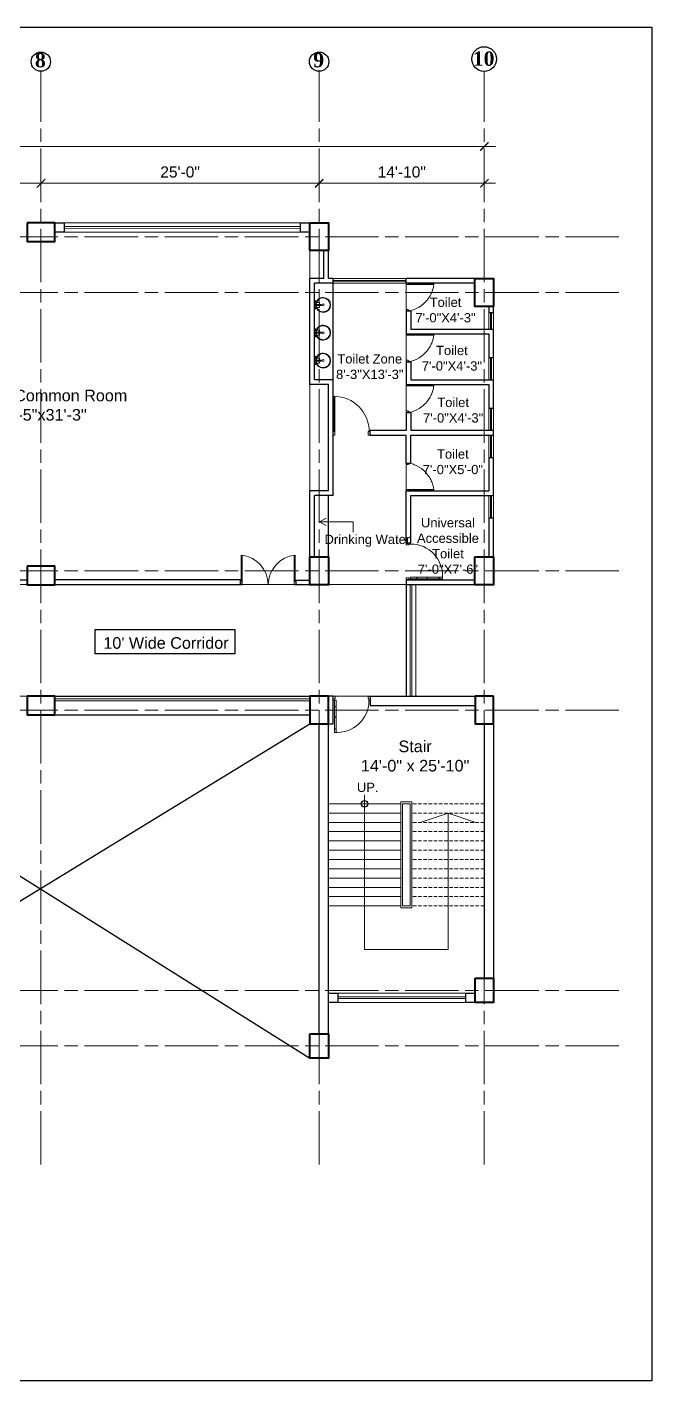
# Model space of a CAD drawing. Header units: inches. Extents: x -12 to 20935469, y -1604 to 24729220.
# Drawn here: x 20897485 to 20898159, y 24705706 to 24707164 of the extents above; entities that cross this region are included whole.
import ezdxf

# ---------------------------------------------------------------- set-up
doc = ezdxf.new("R2010")
doc.units = ezdxf.units.IN
doc.header["$LTSCALE"] = 0.03
doc.header["$MEASUREMENT"] = 0
doc.header["$PDMODE"] = 32
doc.header["$PDSIZE"] = 15
doc.linetypes.add('ACAD_ISO08W100', pattern=[36, 24, -3, 6, -3])
doc.linetypes.add('DASHED2', pattern=[0.375, 0.25, -0.125])
for name, color, linetype, lineweight in [('column', 1, 'Continuous', 40), ('Dim Line', 252, 'Continuous', 13), ('Door', 7, 'Continuous', 18), ('Gas', 21, 'Continuous', 5), ('Glass Line', 252, 'Continuous', 9), ('Grid Line', 252, 'Continuous', 18), ('Hatch', 253, 'Continuous', 15), ('Main Wall', 7, 'Continuous', 30), ('RAIL', 23, 'Continuous', 13), ('STAIR', 46, 'Continuous', 15), ('TOILET FIXTURE', 142, 'Continuous', 5), ('wind.', 150, 'Continuous', 20)]:
    doc.layers.add(name, color=color, linetype=linetype, lineweight=lineweight)
doc.layers.add('FUR', color=251, linetype='Continuous')
doc.layers.add('TEXT', color=7, linetype='Continuous')
doc.styles.add('2', font='swisscl.ttf')
doc.styles.add('RomanS', font='arial.ttf', dxfattribs={"height": 12})
doc.styles.get("Standard").update_dxf_attribs({"font": 'timesbd.ttf'})
doc.dimstyles.new('Aec_Arch_I', dxfattribs={"dimscale": 96, "dimtxt": 12, "dimasz": 0.09375, "dimexe": 0.125, "dimexo": 0.125, "dimgap": 0.0625, "dimtad": 1, "dimdec": 0, "dimzin": 3, "dimdsep": 46, "dimlunit": 4, "dimtxsty": 'RomanS', "dimblk1": 'ARCHTICK', "dimblk2": 'ARCHTICK', "dimsah": 1, "dimcen": 0.09375, "dimdle": 0.125, "dimadec": 0, "dimazin": 0, "dimtfac": 0.75, "dimtdec": 0, "dimtmove": 2, "dimatfit": 3, "dimldrblk": 'ARCHTICK', "dimfxl": 1, "dimfrac": 1, "dimtolj": 1, "dimtzin": 0, "dimarcsym": 0})

# ---------------------------------------------------------------- blocks, each defined once
blk = doc.blocks.new('_ArchTick')
at = {"color": 0, "linetype": 'ByBlock', "lineweight": 35, "const_width": 0.15}
blk.add_lwpolyline([(-0.5, -0.5), (0.5, 0.5)], dxfattribs=at)
blk = doc.blocks.new('*D23')
at = {"layer": 'Defpoints', "color": 0, "transparency": 16777216}
for p in [(20832166.8, 24724578.2), (20832473.8, 24724578.2), (20832473.8, 24724578.2)]:
    blk.add_point(p, dxfattribs=at)
at = {"layer": 'Dim Line', "color": 0, "lineweight": -2, "transparency": 16777216}
for p, q in [((20832154.8, 24724578.2), (20832485.8, 24724578.2)), ((20832166.8, 24724566.2), (20832166.8, 24724566.2)), ((20832473.8, 24724566.2), (20832473.8, 24724566.2))]:
    blk.add_line(p, q, dxfattribs=at)
at = {"layer": 'Dim Line', "color": 0, "lineweight": -2, "transparency": 16777216, "xscale": 9, "yscale": 9, "zscale": 9, "rotation": 180}
blk.add_blockref('_ArchTick', (20832166.8, 24724578.2), dxfattribs=at)
at = {"layer": 'Dim Line', "color": 0, "lineweight": -2, "transparency": 16777216, "xscale": 9, "yscale": 9, "zscale": 9}
blk.add_blockref('_ArchTick', (20832473.8, 24724578.2), dxfattribs=at)
at = {"layer": 'Dim Line', "color": 0, "transparency": 16777216, "insert": (20832320.3, 24724590.3), "char_height": 12, "attachment_point": 5, "style": 'RomanS'}
blk.add_mtext('\\A1;25\'-7"', dxfattribs=at)
blk = doc.blocks.new('*D10')
at = {"layer": 'Defpoints', "color": 0, "transparency": 16777216}
for p in [(20832473.8, 24724578.2), (20832773.8, 24724578.2), (20832773.8, 24724578.2)]:
    blk.add_point(p, dxfattribs=at)
at = {"layer": 'Dim Line', "color": 0, "lineweight": -2, "transparency": 16777216}
blk.add_line((20832461.8, 24724578.2), (20832785.8, 24724578.2), dxfattribs=at)
at = {"layer": 'Dim Line', "color": 0, "lineweight": -2, "transparency": 16777216, "xscale": 9, "yscale": 9, "zscale": 9, "rotation": 180}
blk.add_blockref('_ArchTick', (20832473.8, 24724578.2), dxfattribs=at)
at = {"layer": 'Dim Line', "color": 0, "lineweight": -2, "transparency": 16777216, "xscale": 9, "yscale": 9, "zscale": 9}
blk.add_blockref('_ArchTick', (20832773.8, 24724578.2), dxfattribs=at)
at = {"layer": 'Dim Line', "color": 0, "transparency": 16777216, "insert": (20832623.8, 24724590.3), "char_height": 12, "attachment_point": 5, "style": 'RomanS'}
blk.add_mtext('\\A1;25\'-0"', dxfattribs=at)
blk = doc.blocks.new('*D11')
at = {"layer": 'Defpoints', "color": 0, "transparency": 16777216}
for p in [(20832773.8, 24724578.2), (20832951.8, 24724578.2), (20832951.8, 24724578.2)]:
    blk.add_point(p, dxfattribs=at)
at = {"layer": 'Dim Line', "color": 0, "lineweight": -2, "transparency": 16777216}
for p, q in [((20832761.8, 24724578.2), (20832963.8, 24724578.2)), ((20832951.8, 24724566.2), (20832951.8, 24724566.2))]:
    blk.add_line(p, q, dxfattribs=at)
at = {"layer": 'Dim Line', "color": 0, "lineweight": -2, "transparency": 16777216, "xscale": 9, "yscale": 9, "zscale": 9, "rotation": 180}
blk.add_blockref('_ArchTick', (20832773.8, 24724578.2), dxfattribs=at)
at = {"layer": 'Dim Line', "color": 0, "lineweight": -2, "transparency": 16777216, "xscale": 9, "yscale": 9, "zscale": 9}
blk.add_blockref('_ArchTick', (20832951.8, 24724578.2), dxfattribs=at)
at = {"layer": 'Dim Line', "color": 0, "transparency": 16777216, "insert": (20832862.8, 24724590.3), "char_height": 12, "attachment_point": 5, "style": 'RomanS'}
blk.add_mtext('\\A1;14\'-10"', dxfattribs=at)
blk = doc.blocks.new('*D13')
at = {"layer": 'Defpoints', "color": 0, "transparency": 16777216}
for p in [(20830948.3, 24724610.7), (20832951.8, 24724617.8), (20832951.8, 24724610.7)]:
    blk.add_point(p, dxfattribs=at)
at = {"layer": 'Dim Line', "color": 0, "lineweight": -2, "transparency": 16777216}
for p, q in [((20830948.3, 24724622.7), (20830948.3, 24724629.8)), ((20832951.8, 24724622.7), (20832951.8, 24724629.8)), ((20830936.3, 24724617.8), (20832963.8, 24724617.8))]:
    blk.add_line(p, q, dxfattribs=at)
at = {"layer": 'Dim Line', "color": 0, "lineweight": -2, "transparency": 16777216, "xscale": 9, "yscale": 9, "zscale": 9, "rotation": 180}
blk.add_blockref('_ArchTick', (20830948.3, 24724617.8), dxfattribs=at)
at = {"layer": 'Dim Line', "color": 0, "lineweight": -2, "transparency": 16777216, "xscale": 9, "yscale": 9, "zscale": 9}
blk.add_blockref('_ArchTick', (20832951.8, 24724617.8), dxfattribs=at)
at = {"layer": 'Dim Line', "color": 0, "transparency": 16777216, "insert": (20831950, 24724629.9), "char_height": 12, "attachment_point": 5, "style": 'RomanS'}
blk.add_mtext('\\A1;166\'-11"', dxfattribs=at)
blk = doc.blocks.new('Door_45')
at = {"layer": 'Door'}
for p, q in [((1.5, 5), (1.5, 44)), ((1.5, 40), (2.2, 40)), ((2.2, 40), (2.2, 39.5)), ((2.2, 39.5), (2.7, 39.5)), ((2.7, 39.5), (2.7, 40)), ((2.7, 40), (3.5, 40)), ((3.5, 44), (3.5, 5)), ((1.5, 25.8), (2.2, 25.8)), ((2.2, 25.8), (2.2, 25.3)), ((2.2, 25.3), (2.7, 25.3)), ((2.7, 25.8), (3.5, 25.8)), ((2.7, 25.3), (2.7, 25.8)), ((0, 0), (0, 5)), ((0, 5), (1.5, 5)), ((1.5, 12.6), (2.2, 12.6)), ((3.5, 5), (1.5, 5)), ((1.5, 5), (1.5, 3)), ((1.5, 3), (2.5, 3)), ((2.2, 12.6), (2.2, 13.1)), ((2.2, 13.1), (2.7, 13.1)), ((2.5, 3), (2.5, 0)), ((2.7, 13.1), (2.7, 12.6)), ((2.7, 12.6), (3.5, 12.6)), ((42.5, 3), (42.5, 0)), ((43.5, 3), (42.5, 3)), ((45, 5), (43.5, 5)), ((43.5, 5), (43.5, 3)), ((45, 0), (45, 5)), ((2.5, 0), (0, 0)), ((42.5, 0), (45, 0))]:
    blk.add_line(p, q, dxfattribs=at)
blk.add_arc((4.7, 5.3), 38.8, 359.6233, 94.6685, dxfattribs=at)
blk = doc.blocks.new('A$C36295410')
at = {"layer": 'Door'}
for p, q in [((1, 4), (1, 32)), ((2, 0), (2, 32)), ((58, 0), (58, 32)), ((59, 4), (59, 32)), ((1, 5), (0, 5)), ((2, 4), (1, 4)), ((58, 4), (59, 4)), ((59, 5), (60, 5)), ((2, 0), (0, 0)), ((58, 0), (60, 0))]:
    blk.add_line(p, q, dxfattribs=at)
for centre, start, end in [((-2.5, -0.3), 0.5906, 83.7783), ((62.5, -0.3), 96.2217, 179.4094)]:
    blk.add_arc(centre, 32.5, start, end, dxfattribs=at)
blk = doc.blocks.new('sssss-flat-876')
at = {"layer": 'Door', "linetype": 'Continuous', "ltscale": 3}
blk.add_line((3666.5, 84027.2), (3666.5, 84055.7), dxfattribs=at)
at = {"layer": 'Door', "linetype": 'Continuous', "ltscale": 3, "extrusion": (-7.21527e-09, -3.35624e-18, 1), "elevation": 0}
for points in [[(3666.5, 84057.2), (3666.5, 84055.7), (3668.4, 84055.7), (3668.4, 84056.5), (3670.2, 84056.5), (3670.2, 84057.2)], [(3668.4, 84055.7), (3696.2, 84055.7), (3696.2, 84056.5), (3668.4, 84056.5)]]:
    blk.add_lwpolyline(points, close=True, dxfattribs=at)
at = {"layer": 'Door', "linetype": 'Continuous', "ltscale": 3, "flags": 128}
blk.add_lwpolyline([(3670.2, 84027.2, 0.04096), (3675.5, 84028.9, 0.082496), (3684.9, 84034.8, 0.052187), (3689.7, 84040, 0.043988), (3692.9, 84045, 0.036571), (3694.8, 84049.6, 0.034751), (3695.9, 84054.2, 0.011435), (3696.2, 84055.7)], format="xyb", dxfattribs=at)
at = {"layer": 'Door', "linetype": 'Continuous', "ltscale": 3}
blk.add_lwpolyline([(3666.5, 84027.2), (3666.5, 84028.7), (3668.4, 84028.7), (3668.4, 84027.9), (3670.2, 84027.9), (3670.2, 84027.2)], close=True, dxfattribs=at)
blk = doc.blocks.new('7-flat-72')
at = {"layer": 'Glass Line', "color": 8, "ltscale": 20}
for p, q in [((-64478.7, 376960.5), (-64480.3, 376960.5)), ((-64480.3, 376959.5), (-64480.3, 376960.5)), ((-64480.3, 376959.5), (-64480.3, 376960.5)), ((-64478.7, 376959.5), (-64480.3, 376959.5)), ((-64480.3, 376959.1), (-64480.3, 376959.4)), ((-64478.7, 376959.4), (-64480.3, 376959.4)), ((-64478.7, 376959.1), (-64480.3, 376959.1)), ((-64480.2, 376959.4), (-64480.2, 376959.5)), ((-64480.1, 376959.5), (-64480.1, 376960.5)), ((-64479.9, 376959.5), (-64479.9, 376960.5)), ((-64479.5, 376959.5), (-64479.5, 376960.5)), ((-64479.1, 376959.5), (-64479.1, 376960.5)), ((-64478.9, 376959.5), (-64478.9, 376960.5)), ((-64478.9, 376959.4), (-64478.9, 376959.5)), ((-64478.8, 376959.5), (-64478.8, 376960.5)), ((-64478.7, 376959.5), (-64478.7, 376960.5)), ((-64478.7, 376959.1), (-64478.7, 376959.4)), ((-64475.1, 376959.4), (-64476.9, 376959.4)), ((-64476.9, 376959.1), (-64476.9, 376959.4)), ((-64475.1, 376959.1), (-64476.9, 376959.1)), ((-64476.6, 376959.4), (-64476.6, 376966.6)), ((-64475.5, 376966.6), (-64476.6, 376966.6)), ((-64475.5, 376959.4), (-64475.5, 376966.6)), ((-64475.1, 376959.1), (-64475.1, 376959.4)), ((-64473.3, 376960.5), (-64471.7, 376960.5)), ((-64473.3, 376959.5), (-64473.3, 376960.5)), ((-64473.3, 376959.5), (-64473.3, 376960.5)), ((-64473.3, 376959.5), (-64471.7, 376959.5)), ((-64473.3, 376959.1), (-64473.3, 376959.4)), ((-64473.3, 376959.4), (-64471.7, 376959.4)), ((-64473.3, 376959.1), (-64471.7, 376959.1)), ((-64473.1, 376959.5), (-64473.1, 376960.5)), ((-64473.1, 376959.4), (-64473.1, 376959.5)), ((-64472.9, 376959.5), (-64472.9, 376960.5)), ((-64472.5, 376959.5), (-64472.5, 376960.5)), ((-64472.1, 376959.5), (-64472.1, 376960.5)), ((-64471.9, 376959.5), (-64471.9, 376960.5)), ((-64471.9, 376959.4), (-64471.9, 376959.5)), ((-64471.8, 376959.5), (-64471.8, 376960.5)), ((-64471.7, 376959.5), (-64471.7, 376960.5)), ((-64471.7, 376959.1), (-64471.7, 376959.4))]:
    blk.add_line(p, q, dxfattribs=at)
blk.add_circle((-64476, 376968.4, 0), 1.08, dxfattribs=at)
for radius, start, end in [(8.1, 273.8334, 266.1883), (7.55, 274.115, 265.9068)]:
    blk.add_arc((-64476, 376968.4, 0), radius, start, end, dxfattribs=at)
blk = doc.blocks.new('SFSFSFS-flat-72')
at = {"layer": 'TOILET FIXTURE', "ltscale": 0.2}
blk.add_lwpolyline([(-3918.5, -3608.1), (-3918.5, -3602.7), (-3923.9, -3602.7), (-3923.9, -3608.1)], close=True, dxfattribs=at)
at = {"layer": 'TOILET FIXTURE', "ltscale": 20}
blk.add_blockref('7-flat-72', (60554.8, -380567.2), dxfattribs=at)
blk = doc.blocks.new('$D40')
at = {"layer": 'Door'}
for p, q in [((1, 4), (1, 42)), ((2, 0), (2, 42)), ((1, 5), (0, 5)), ((2, 0), (0, 0)), ((2, 4), (1, 4)), ((39, 4), (38, 4)), ((38, 4), (38, 0)), ((40, 0), (38, 0)), ((40, 5), (39, 5)), ((39, 5), (39, 4))]:
    blk.add_line(p, q, dxfattribs=at)
blk.add_arc((1, 4), 38, 0, 90, dxfattribs=at)
blk = doc.blocks.new('fff')
at = {"layer": 'Grid Line', "color": 252, "linetype": 'ACAD_ISO08W100', "lineweight": 9, "ltscale": 80, "true_color": 0x939598}
for p, q in [((20832473.8, 24723521.1), (20832473.8, 24724698.8)), ((20832773.8, 24723521.1), (20832773.8, 24724698.8)), ((20832951.8, 24723521.1), (20832951.8, 24724698.8)), ((20833096.9, 24724520.6), (20830726.1, 24724520.6)), ((20833096.9, 24724460.6), (20830726.1, 24724460.6)), ((20833096.9, 24724160.7), (20830726.1, 24724160.7)), ((20833096.9, 24724010.7), (20830726.1, 24724010.7)), ((20833096.9, 24723708.7), (20830726.1, 24723708.7)), ((20833096.9, 24723648.8), (20830726.1, 24723648.8))]:
    blk.add_line(p, q, dxfattribs=at)
at = {"layer": 'Dim Line'}
for base, p1, p2, picture, middle in [((20832951.7523, 24724617.8128), (20830948.3088, 24724610.7482), (20832951.7523, 24724610.7482), '*D13', (20831950.0306, 24724629.9397)), ((20832473.8, 24724578.2), (20832166.8, 24724578.2), (20832473.8, 24724578.2), '*D23', (20832320.3, 24724590.3)), ((20832773.8, 24724578.2), (20832473.8, 24724578.2), (20832773.8, 24724578.2), '*D10', (20832623.8, 24724590.3)), ((20832951.8, 24724578.2), (20832773.8, 24724578.2), (20832951.8, 24724578.2), '*D11', (20832862.8, 24724590.3))]:
    dim = blk.add_linear_dim(base=base, p1=p1, p2=p2, dimstyle='Aec_Arch_I', dxfattribs=at)
    dim.commit()
    dim.dimension.update_dxf_attribs({"geometry": picture, "text_midpoint": middle})

msp = doc.modelspace()

# ---------------------------------------------------------------- linework, layer by layer
for p, q in [((20897987.9, 24706893.2), (20897987.9, 24706893.2)), ((20897815, 24706784), (20897815, 24706888.2)), ((20897810, 24706593.3), (20897810, 24706659.3)), ((20897899, 24706568.5), (20897894, 24706568.5)), ((20897515.1, 24706443.3), (20897790.1, 24706443.3)), ((20897852.9, 24706443.3), (20897950.1, 24706443.3)), ((20897200.2, 24706423.3), (20897790.1, 24706053.3)), ((20897515.1, 24706423.3), (20897790.1, 24706423.3)), ((20897200.2, 24706053.3), (20897790.1, 24706413.3))]:
    msp.add_line(p, q)
msp.add_lwpolyline([(20897558.7, 24706515.2), (20897709.2, 24706515.2), (20897709.2, 24706489), (20897558.7, 24706489)], close=True)
msp.add_circle((20897849, 24706327.3), 3.61)
at = {"layer": 'column', "lineweight": 40, "ltscale": 20}
for points in [[(20897485.1, 24706953.2), (20897485.1, 24706933.2), (20897515.1, 24706933.2), (20897515.1, 24706953.2)], [(20897790, 24706953.2), (20897810, 24706953.2), (20897810, 24706923.2), (20897790, 24706923.2)], [(20897967.9, 24706893.2), (20897987.9, 24706893.2), (20897987.9, 24706863.2), (20897967.9, 24706863.2)], [(20897485.1, 24706583.3), (20897485.1, 24706563.3), (20897515.1, 24706563.3), (20897515.1, 24706583.3)], [(20897790, 24706593.3), (20897810, 24706593.3), (20897810, 24706563.3), (20897790, 24706563.3)], [(20897967.9, 24706593.3), (20897987.9, 24706593.3), (20897987.9, 24706563.3), (20897967.9, 24706563.3)], [(20897485.1, 24706443.3), (20897485.1, 24706423.3), (20897515.1, 24706423.3), (20897515.1, 24706443.3)], [(20897810.1, 24706443.3), (20897790.1, 24706443.3), (20897790.1, 24706413.3), (20897810.1, 24706413.3)], [(20897988.1, 24706443.3), (20897968.1, 24706443.3), (20897968.1, 24706413.3), (20897988.1, 24706413.3)], [(20897968.1, 24706139.3), (20897988.1, 24706139.3), (20897988.1, 24706113.3), (20897968.1, 24706113.3)], [(20897790.1, 24706079.3), (20897810.1, 24706079.3), (20897810.1, 24706053.3), (20897790.1, 24706053.3)]]:
    msp.add_lwpolyline(points, close=True, dxfattribs=at)
at = {"layer": 'Defpoints'}
msp.add_lwpolyline([(20895720, 24707164.1), (20898158.8, 24707164.1), (20898158.8, 24705705.5), (20895720, 24705705.5)], close=True, dxfattribs=at)
at = {"layer": 'Gas', "color": 0, "lineweight": 5}
for points in [[(20897888, 24706329.3), (20897900, 24706329.3), (20897900, 24706215.3), (20897888, 24706215.3)], [(20897890, 24706327.3), (20897898, 24706327.3), (20897898, 24706217.3), (20897890, 24706217.3)]]:
    msp.add_lwpolyline(points, close=True, dxfattribs=at)
at = {"layer": 'Hatch', "lineweight": 5}
for p, q in [((20897790, 24706893.2), (20897790, 24706923.2)), ((20897790, 24706664.3), (20897790, 24706779))]:
    msp.add_line(p, q, dxfattribs=at)
at = {"layer": 'Hatch', "lineweight": 0}
msp.add_lwpolyline([(20897894, 24706563.4), (20897060.1, 24706563.4), (20897060.1, 24706878.2), (20896880.4, 24706878.4), (20896880.4, 24706563.3), (20896058.5, 24706563.5), (20896058.5, 24706443.4), (20896880.5, 24706443.4), (20896880.5, 24706223.9), (20897090.1, 24706223.9), (20897090.1, 24706073.3), (20897090.1, 24706058.4), (20897091.5, 24706058.4), (20897195.2, 24706058.4), (20897193, 24706443.4), (20897894, 24706443.4)], close=True, dxfattribs=at)
at = {"layer": 'Main Wall', "lineweight": 30}
for p, q in [((20897780, 24706953.2), (20897790, 24706953.2)), ((20897780, 24706943.2), (20897780, 24706953.2)), ((20897790, 24706943.2), (20897780, 24706943.2)), ((20897805, 24706893.2), (20897805, 24706923.2)), ((20897810, 24706893.2), (20897810, 24706923.2)), ((20897790, 24706779), (20897790, 24706893.2)), ((20897805, 24706893.2), (20897790, 24706893.2)), ((20897815, 24706893.2), (20897810, 24706893.2)), ((20897815, 24706888.2), (20897815, 24706893.2)), ((20897967.9, 24706893.2), (20897894, 24706893.2)), ((20897894, 24706888.2), (20897894, 24706893.2)), ((20897795, 24706784), (20897795, 24706888.2)), ((20897815, 24706888.2), (20897795, 24706888.2)), ((20897967.9, 24706888.2), (20897894, 24706888.2)), ((20897987.9, 24706856.6), (20897987.9, 24706863.2)), ((20897899, 24706858.2), (20897894, 24706858.2)), ((20897899, 24706858.2), (20897899, 24706838.6)), ((20897894, 24706833.6), (20897982.9, 24706833.6)), ((20897899, 24706838.6), (20897987.9, 24706838.6)), ((20897987.9, 24706808), (20897987.9, 24706838.6)), ((20897894, 24706803.6), (20897899, 24706803.6)), ((20897899, 24706803.6), (20897899, 24706784)), ((20897810, 24706779), (20897790, 24706779)), ((20897815, 24706784), (20897795, 24706784)), ((20897810, 24706664.3), (20897810, 24706779)), ((20897815, 24706729.3), (20897815, 24706784)), ((20897894, 24706779), (20897982.9, 24706779)), ((20897899, 24706784), (20897987.9, 24706784)), ((20897982.9, 24706779), (20897982.9, 24706753.3)), ((20897987.9, 24706753.3), (20897987.9, 24706784)), ((20897894, 24706749), (20897899, 24706749)), ((20897987.9, 24706753.3), (20897982.9, 24706753.3)), ((20897815, 24706659.3), (20897815, 24706729.3)), ((20897855, 24706724.3), (20897855, 24706729.3)), ((20897987.9, 24706729.3), (20897899, 24706729.3)), ((20897987.9, 24706724.3), (20897987.9, 24706729.3)), ((20897855, 24706724.3), (20897894, 24706724.3)), ((20897894, 24706694.3), (20897894, 24706724.3)), ((20897899, 24706724.3), (20897987.9, 24706724.3)), ((20897899, 24706694.3), (20897899, 24706724.3)), ((20897982.9, 24706700.3), (20897987.9, 24706700.3)), ((20897982.9, 24706700.3), (20897982.9, 24706664.3)), ((20897987.9, 24706659.3), (20897987.9, 24706700.3)), ((20897894, 24706694.3), (20897899, 24706694.3)), ((20897790, 24706593.3), (20897790, 24706664.3)), ((20897810, 24706664.3), (20897790, 24706664.3)), ((20897795, 24706593.3), (20897795, 24706659.3)), ((20897815, 24706659.3), (20897795, 24706659.3)), ((20897894, 24706608.5), (20897894, 24706664.3)), ((20897894, 24706664.3), (20897982.9, 24706664.3)), ((20897899, 24706608.5), (20897899, 24706659.3)), ((20897899, 24706659.3), (20897987.9, 24706659.3)), ((20897982.9, 24706635.3), (20897982.9, 24706593.3)), ((20897982.9, 24706635.3), (20897987.9, 24706635.3)), ((20897987.9, 24706593.3), (20897987.9, 24706635.3)), ((20897894, 24706608.5), (20897899, 24706608.5)), ((20897485.1, 24706568.3), (20897275.1, 24706568.3)), ((20897715.1, 24706568.5), (20897515.1, 24706568.5)), ((20897715.1, 24706563.3), (20897515.1, 24706563.3)), ((20897715.1, 24706568.5), (20897715.1, 24706563.3)), ((20897715.1, 24706563.3), (20897715.1, 24706568.5)), ((20897894, 24706568.5), (20897967.9, 24706568.5)), ((20897894, 24706568.5), (20897894, 24706563.5)), ((20897894, 24706563.5), (20897967.9, 24706563.5)), ((20897800.1, 24706443.3), (20897810.1, 24706443.3)), ((20897815.1, 24706443.3), (20897810.1, 24706443.3)), ((20897815.1, 24706413.3), (20897815.1, 24706443.3)), ((20897855.1, 24706443.3), (20897968.1, 24706443.3)), ((20897855.1, 24706443.3), (20897855.1, 24706433.3)), ((20897855.1, 24706433.3), (20897968.1, 24706433.3)), ((20897800.1, 24706079.3), (20897800.1, 24706413.3)), ((20897810.1, 24706079.3), (20897810.1, 24706413.3)), ((20897810.1, 24706413.3), (20897815.1, 24706413.3)), ((20897978.1, 24706413.3), (20897978.1, 24706139.3)), ((20897988.1, 24706413.3), (20897988.1, 24706139.3)), ((20897820.1, 24706123.4), (20897820.1, 24706113.4))]:
    msp.add_line(p, q, dxfattribs=at)
for points in [[(20897515, 24706953.2), (20897525, 24706953.2), (20897525, 24706943.2), (20897515, 24706943.2)], [(20897982.9, 24706863.2), (20897982.9, 24706856.6)], [(20897894, 24706858.2), (20897894, 24706833.6)], [(20897982.9, 24706856.6), (20897987.9, 24706856.6)], [(20897982.9, 24706833.6), (20897982.9, 24706808)], [(20897894, 24706803.6), (20897894, 24706779)], [(20897982.9, 24706808), (20897987.9, 24706808)], [(20897894, 24706749), (20897894, 24706729.3)], [(20897899, 24706749), (20897899, 24706729.3)], [(20897894, 24706729.3), (20897855, 24706729.3)], [(20897820.1, 24706113.4), (20897810.1, 24706113.4), (20897810.1, 24706123.4), (20897820.1, 24706123.4)], [(20897968.1, 24706113.4), (20897958.1, 24706113.4), (20897958.1, 24706123.4), (20897968.1, 24706123.4)]]:
    msp.add_lwpolyline(points, dxfattribs=at)
msp.add_lwpolyline([(20897775.1, 24706568.3), (20897790.1, 24706568.3), (20897790.1, 24706563.3), (20897775.1, 24706563.3)], close=True, dxfattribs=at)
at = {"layer": 'RAIL', "lineweight": 9}
for p, q in [((20897849, 24706337), (20897849, 24706170.3)), ((20897810, 24706307.3), (20897888, 24706307.3)), ((20897909, 24706307.3), (20897939, 24706317.3)), ((20897939, 24706170.3), (20897939, 24706317.3)), ((20897939, 24706317.3), (20897969, 24706307.3)), ((20897849, 24706170.3), (20897939, 24706170.3))]:
    msp.add_line(p, q, dxfattribs=at)
at = {"layer": 'STAIR', "color": 253, "lineweight": 5}
for p, q in [((20897800.4, 24706631), (20897807.7, 24706635.1)), ((20897800.4, 24706631), (20897836.6, 24706631)), ((20897800.4, 24706631), (20897807.7, 24706627)), ((20897836.6, 24706631), (20897836.6, 24706619.8))]:
    msp.add_line(p, q, dxfattribs=at)
at = {"layer": 'STAIR', "color": 32, "lineweight": 5}
for p, q in [((20897888, 24706327.3), (20897810, 24706327.3)), ((20897888, 24706317.3), (20897810, 24706317.3)), ((20897870, 24706307.3), (20897810, 24706307.3)), ((20897888, 24706297.3), (20897810, 24706297.3)), ((20897888, 24706287.3), (20897810, 24706287.3)), ((20897888, 24706277.3), (20897810, 24706277.3)), ((20897888, 24706267.3), (20897810, 24706267.3)), ((20897888, 24706257.3), (20897810, 24706257.3)), ((20897888, 24706247.3), (20897810, 24706247.3)), ((20897888, 24706237.3), (20897810, 24706237.3)), ((20897888, 24706227.3), (20897810, 24706227.3)), ((20897888, 24706217.3), (20897810, 24706217.3))]:
    msp.add_line(p, q, dxfattribs=at)
at = {"layer": 'STAIR', "color": 32, "linetype": 'DASHED2', "lineweight": 5, "ltscale": 500}
for p, q in [((20897978, 24706327.3), (20897900, 24706327.3)), ((20897978, 24706317.3), (20897900, 24706317.3)), ((20897978, 24706307.3), (20897900, 24706307.3)), ((20897978, 24706297.3), (20897900, 24706297.3)), ((20897978, 24706287.3), (20897900, 24706287.3)), ((20897978, 24706277.3), (20897900, 24706277.3)), ((20897978, 24706267.3), (20897900, 24706267.3)), ((20897978, 24706257.3), (20897900, 24706257.3)), ((20897978, 24706247.3), (20897900, 24706247.3)), ((20897978, 24706237.3), (20897900, 24706237.3)), ((20897978, 24706227.3), (20897900, 24706227.3)), ((20897978, 24706217.3), (20897900, 24706217.3))]:
    msp.add_line(p, q, dxfattribs=at)
at = {"layer": 'TEXT'}
for centre, radius in [((20897977.9, 24707129.6), 13.3), ((20897500, 24707126.8), 10.4), ((20897800, 24707126.8), 10.4)]:
    msp.add_circle(centre, radius, dxfattribs=at)
at = {"layer": 'wind.'}
for p, q in [((20897525, 24706953.2), (20897780, 24706953.2)), ((20897525, 24706949.2), (20897780, 24706949.3)), ((20897525, 24706947.2), (20897780, 24706947.3)), ((20897525, 24706943.2), (20897780, 24706943.2)), ((20897894, 24706893.2), (20897815, 24706893.2)), ((20897894, 24706891.2), (20897815, 24706891.2)), ((20897894, 24706890.2), (20897815, 24706890.2)), ((20897894, 24706888.2), (20897815, 24706888.2)), ((20897894.1, 24706443.3), (20897894.1, 24706563.5)), ((20897898.1, 24706443.3), (20897898.1, 24706563.5)), ((20897900.1, 24706443.3), (20897900.1, 24706563.5)), ((20897904.1, 24706443.3), (20897904.1, 24706563.5))]:
    msp.add_line(p, q, dxfattribs=at)
at = {"layer": 'wind.', "lineweight": 5}
for p, q in [((20897982.9, 24706838.6), (20897982.9, 24706856.6)), ((20897984.9, 24706838.6), (20897984.9, 24706856.6)), ((20897985.9, 24706838.6), (20897985.9, 24706856.6)), ((20897987.9, 24706838.6), (20897987.9, 24706856.6)), ((20897982.9, 24706784), (20897982.9, 24706808)), ((20897984.9, 24706784), (20897984.9, 24706808)), ((20897985.9, 24706784), (20897985.9, 24706808)), ((20897987.9, 24706784), (20897987.9, 24706808)), ((20897982.9, 24706729.3), (20897982.9, 24706753.3)), ((20897984.9, 24706729.3), (20897984.9, 24706753.3)), ((20897985.9, 24706729.3), (20897985.9, 24706753.3)), ((20897987.9, 24706729.3), (20897987.9, 24706753.3)), ((20897982.9, 24706700.3), (20897982.9, 24706724.3)), ((20897984.9, 24706700.3), (20897984.9, 24706724.3)), ((20897985.9, 24706700.3), (20897985.9, 24706724.3)), ((20897987.9, 24706700.3), (20897987.9, 24706724.3)), ((20897982.9, 24706635.3), (20897982.9, 24706659.3)), ((20897984.9, 24706635.3), (20897984.9, 24706659.3)), ((20897985.9, 24706635.3), (20897985.9, 24706659.3)), ((20897987.9, 24706635.3), (20897987.9, 24706659.3)), ((20897515.1, 24706440.2), (20897790.1, 24706440.2)), ((20897515.1, 24706438.3), (20897790.1, 24706438.3)), ((20897958.1, 24706123.4), (20897820.1, 24706123.4)), ((20897958.1, 24706119.4), (20897820.1, 24706119.4)), ((20897958.1, 24706117.4), (20897820.1, 24706117.4)), ((20897958.1, 24706113.4), (20897820.1, 24706113.4))]:
    msp.add_line(p, q, dxfattribs=at)

# ---------------------------------------------------------------- block references
at = {"layer": 'Door', "ltscale": 20}
for p in [(20894227.5, 24622831), (20894227.5, 24622776.4), (20894227.5, 24622721.8)]:
    msp.add_blockref('sssss-flat-876', p, dxfattribs=at)
at = {"layer": 'Door'}
msp.add_blockref('$D40', (20897815, 24706724.3), dxfattribs=at)
at = {"layer": 'Door', "ltscale": 20, "xscale": -1, "rotation": 180}
msp.add_blockref('sssss-flat-876', (20894227.5, 24790721.5), dxfattribs=at)
at = {"layer": 'Door', "color": 250, "ltscale": 20, "xscale": -0.8888888888759539, "yscale": 0.8888888888759539, "zscale": 0.8888888888759539}
for p, rotation in [((20897894, 24706568.5), 270), ((20897815.1, 24706443.3), 180)]:
    msp.add_blockref('Door_45', p, dxfattribs=dict(at, rotation=rotation))
at = {"layer": 'FUR'}
msp.add_blockref('A$C36295410', (20897715.1, 24706563.3), dxfattribs=at)
at = {"layer": 'Hatch', "lineweight": 0}
msp.add_blockref('fff', (65026.3, -17582.4), dxfattribs=at)
at = {"layer": 'TOILET FIXTURE', "ltscale": 20, "xscale": -1, "rotation": 270}
for p in [(20901403.1, 24710786), (20901403.1, 24710756), (20901403.1, 24710726)]:
    msp.add_blockref('SFSFSFS-flat-72', p, dxfattribs=at)

# ---------------------------------------------------------------- texts
at = {"layer": 'TEXT', "char_height": 15.44, "width": 227.458, "attachment_point": 8, "rotation": 0}
for s, insert in [('\\A1;10', (20897977.4, 24707122.1)), ('\\A1;8', (20897499.5, 24707120.5)), ('\\A1;9', (20897799.5, 24707120.5))]:
    msp.add_mtext(s, dxfattribs=dict(at, insert=insert))
at = {"layer": 'TEXT', "color": 30, "lineweight": 5, "ltscale": 20, "attachment_point": 2, "style": '2'}
for s, width, gutter_width, insert, char_height in [('{\\fArial|b0|i0|c0|p34;\\C0;Toilet \\P7\'-0"X4\'-3"}', 104.76, 0.5, (20897936.3, 24706872.6), 10), ('{\\fArial|b0|i0|c0|p34;\\C0;Toilet \\P7\'-0"X4\'-3"}', 104.76, 0.5, (20897943.2, 24706820.7), 10), ('{\\fArial|b0|i0|c0|p34;\\C0;Toilet Zone\\P8\'-3"X13\'-3"}', 104.76, 0.5, (20897854.6, 24706811.6), 10), ('\\pxsm1;{\\fArial|b0|i0|c0|p34;\\C0;Female Common Room\\P\\pqc;50\'-5"x31\'-3"}', 231.619, 0.5, (20897500.7, 24706773.4), 12.476), ('{\\fArial|b0|i0|c0|p34;\\C0;Toilet \\P7\'-0"X4\'-3"}', 104.76, 0.5, (20897944.5, 24706764.7), 10), ('{\\fArial|b0|i0|c0|p34;\\C0;Toilet \\P7\'-0"X5\'-0"}', 104.76, 0.5, (20897944.2, 24706709.1), 10), ('{\\fArial|b0|i0|c0|p34;\\C0;Universal Accessible Toilet\\P7\'-0"X7\'-6"}', 88.036, 0.35, (20897938.9, 24706635.1), 10), ('\\pxsm1;{\\fArial|b0|i0|c0|p34;\\C0;Drinking Water }', 88.563, 0.282, (20897852, 24706617.2), 10), ("\\pxsm1,qc;{\\fArial|b0|i0|c0|p34;\\C0;10' Wide Corridor}", 227.89, 0.75, (20897634.9, 24706506.8), 12.476), ('\\pxsm1;{\\fArial|b0|i0|c0|p34;\\C0;Stair\\P14\'-0" x 25\'-10"  }', 135.652, 0.282, (20897903.5, 24706395.4), 12.476), ('{\\fArial|b0|i0|c0|p34;\\C0;UP.}', 104.76, 0.5, (20897852.4, 24706350), 10)]:
    msp.add_mtext_dynamic_manual_height_columns(s, width=width, gutter_width=gutter_width, heights=[0], dxfattribs=dict(at, insert=insert, char_height=char_height))

doc.saveas('drawing.dxf')
